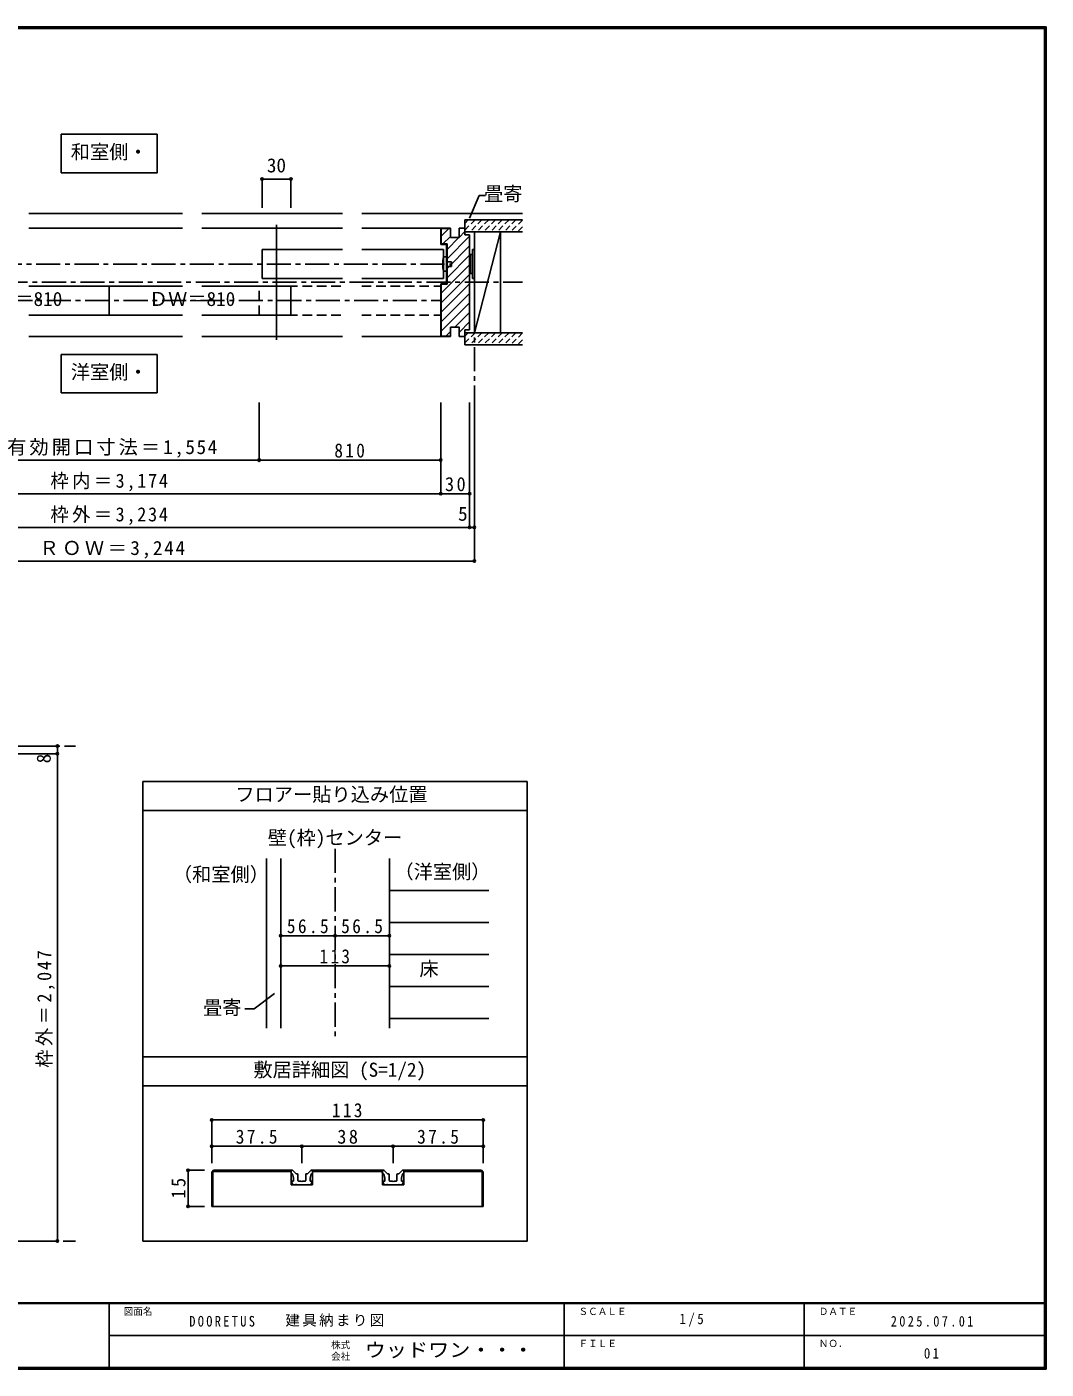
# Model space of a CAD drawing. Units: millimetres at full size, sheet at 1:5, with parts at other scales. Extents: x -973 to 977, y -701 to 696.
# Drawn here: x -84 to 977, y -701 to 696 of the extents above; entities that cross this region are included whole.
import ezdxf
from ezdxf.enums import TextEntityAlignment as Align

# ---------------------------------------------------------------- set-up
doc = ezdxf.new("R2010")
doc.units = ezdxf.units.MM
doc.header["$LTSCALE"] = 5
doc.header["$PDMODE"] = 32
doc.header["$PDSIZE"] = 2.5
for name, pattern in [('CHAIN1', [8, 5, -1, 1, -1]), ('DASHED1', [1.8, 1.2, -0.6]), ('DASHED2', [3, 2, -1])]:
    doc.linetypes.add(name, pattern=pattern)
for name, color, linetype in [('0-0_補助線', 4, 'CHAIN1'), ('0-1_通り芯', 4, 'CHAIN1'), ('0-2_柱', 7, 'Continuous'), ('0-3_仕上', 2, 'Continuous'), ('0-4_枠', 3, 'Continuous'), ('0-6_扉', 6, 'Continuous'), ('0-7_金物', 7, 'Continuous'), ('0-A_文字', 7, 'Continuous'), ('0-B_寸法', 7, 'Continuous'), ('0-C_ﾊｯﾁ', 4, 'Continuous'), ('1-4_枠', 3, 'Continuous'), ('1-7_金物', 7, 'Continuous'), ('1-B_ﾊｯﾁ', 7, 'Continuous'), ('F-1_通り芯', 6, 'Continuous')]:
    doc.layers.add(name, color=color, linetype=linetype)
doc.styles.add('ＭＳ ゴシック', font='')
doc.styles.get('ＭＳ ゴシック').set_extended_font_data('MS Gothic')

msp = doc.modelspace()

# ---------------------------------------------------------------- linework, layer by layer
at = {"layer": '0-0_補助線'}
msp.add_line((381.653, 482.5), (381.653, 305), dxfattribs=at)
at = {"layer": '0-1_通り芯'}
for p, q in [((-354.347, 449), (357.667, 449)), ((-428.347, 430), (431.622, 430)), ((-343.347, 411), (346.667, 411)), ((-564.847, -52.5), (-33.347, -52.5)), ((236.653, -159.5), (236.653, -356.007)), ((-566.166, -567.5), (-33.347, -567.5))]:
    msp.add_line(p, q, dxfattribs=at)
at = {"layer": '0-2_柱'}
for p, q in [((381.653, 377.5), (408.653, 482.5)), ((381.653, 482.5), (381.653, 377.5))]:
    msp.add_line(p, q, dxfattribs=at)
msp.add_lwpolyline([(381.653, 377.5), (408.653, 377.5), (408.653, 482.5), (381.653, 482.5)], dxfattribs=at)
at = {"layer": '0-3_仕上'}
for p, q in [((-82.097, 501.5), (77.901, 501.5)), ((97.901, 501.5), (244.385, 501.5)), ((264.385, 501.5), (431.653, 501.5)), ((371.653, 495), (371.653, 482.5)), ((431.653, 495), (371.653, 495)), ((431.653, 482.5), (371.653, 482.5)), ((371.653, 377.5), (371.653, 365)), ((431.653, 377.5), (371.653, 377.5)), ((431.653, 365), (371.653, 365)), ((165.153, -169.5), (165.153, -346.007))]:
    msp.add_line(p, q, dxfattribs=at)
at = {"layer": '0-3_仕上', "color": 4}
for p, q in [((293.153, -202.801), (396.653, -202.801)), ((293.153, -236.103), (396.653, -236.103)), ((293.153, -269.404), (396.653, -269.404)), ((293.153, -302.706), (396.653, -302.706)), ((293.153, -336.007), (396.653, -336.007))]:
    msp.add_line(p, q, dxfattribs=at)
at = {"layer": '0-4_枠', "color": 4}
for p, q in [((-82.097, 486.5), (77.901, 486.5)), ((97.901, 486.5), (244.385, 486.5)), ((264.385, 486.5), (352.667, 486.5)), ((-82.097, 373.5), (77.901, 373.5)), ((97.901, 373.5), (244.385, 373.5)), ((264.385, 373.5), (346.667, 373.5))]:
    msp.add_line(p, q, dxfattribs=at)
at = {"layer": '0-4_枠'}
for p, q in [((346.667, 486.5), (346.667, 469.5)), ((356.667, 486.5), (346.667, 486.5)), ((347.167, 486), (347.167, 470)), ((356.667, 486), (347.167, 486)), ((356.667, 476.5), (356.667, 486.5)), ((365.667, 486.5), (371.667, 486.5)), ((371.667, 479.5), (371.667, 486.5)), ((371.667, 479.5), (376.667, 479.5)), ((376.667, 479.5), (376.667, 380.5)), ((352.667, 469.5), (346.667, 469.5)), ((353.167, 470), (347.167, 470)), ((352.667, 469.5), (352.667, 428.5)), ((353.167, 470), (353.167, 428)), ((352.667, 428.5), (346.667, 428.5)), ((346.667, 373.5), (346.667, 428.5)), ((353.167, 428), (347.167, 428)), ((347.167, 374), (347.167, 428)), ((356.667, 383.5), (356.667, 373.5)), ((371.667, 380.5), (371.667, 373.5)), ((371.667, 380.5), (376.667, 380.5)), ((356.667, 373.5), (346.667, 373.5)), ((356.667, 374), (347.167, 374)), ((365.667, 373.5), (371.667, 373.5)), ((180.153, -169.5), (180.153, -346.007)), ((293.153, -169.5), (293.153, -346.007))]:
    msp.add_line(p, q, dxfattribs=at)
for points in [[(356.667, 476.5), (365.667, 476.5), (365.667, 486.5)], [(356.667, 383.5), (365.667, 383.5), (365.667, 373.5)]]:
    msp.add_lwpolyline(points, dxfattribs=at)
at = {"layer": '0-6_扉', "color": 3}
msp.add_line((175.664, 490), (175.664, 370), dxfattribs=at)
at = {"layer": '0-6_扉'}
for p, q in [((160.664, 434), (160.664, 464)), ((160.664, 464), (244.385, 464)), ((264.385, 464), (349.667, 464)), ((349.667, 434), (349.667, 464)), ((160.664, 434), (244.385, 434)), ((264.385, 434), (349.667, 434)), ((-82.097, 426), (1.66, 426)), ((1.66, 426), (1.66, 396)), ((1.66, 426), (77.901, 426)), ((97.901, 426), (190.664, 426)), ((190.664, 426), (190.664, 396)), ((-82.097, 396), (1.66, 396)), ((1.66, 396), (77.901, 396)), ((97.901, 396), (190.664, 396))]:
    msp.add_line(p, q, dxfattribs=at)
at = {"layer": '0-6_扉', "color": 2, "linetype": 'DASHED2'}
for p, q in [((157.664, 396), (157.664, 426)), ((157.664, 426), (244.385, 426)), ((264.385, 426), (346.667, 426)), ((346.667, 396), (346.667, 426)), ((157.664, 396), (244.385, 396)), ((264.385, 396), (346.667, 396))]:
    msp.add_line(p, q, dxfattribs=at)
at = {"layer": '0-7_金物'}
for p, q in [((379.667, 434.068), (379.667, 464.068)), ((381.667, 464.068), (379.667, 464.068)), ((381.667, 434.068), (381.667, 464.068)), ((357.667, 451.5), (352.667, 451.5)), ((357.667, 446.5), (357.667, 451.5)), ((377.667, 458.068), (376.66, 458.068)), ((379.667, 459.068), (377.667, 459.068)), ((377.667, 439.068), (377.667, 459.068)), ((352.667, 441.5), (349.667, 441.5)), ((352.667, 446.5), (357.667, 446.5)), ((377.667, 440.068), (376.66, 440.068)), ((379.667, 439.068), (377.667, 439.068)), ((381.667, 434.068), (379.667, 434.068))]:
    msp.add_line(p, q, dxfattribs=at)
msp.add_lwpolyline([(349.667, 456.5), (352.667, 456.5), (352.667, 441.5)], dxfattribs=at)
msp.add_arc((377.292, 449), 28.625, 164.81071, 195.18929, dxfattribs=at)
at = {"layer": '0-A_文字'}
for p, q in [((-48.347, 584), (-48.347, 544)), ((51.653, 584), (-48.347, 584)), ((376.69, 496.76), (386.653, 520.482)), ((393.247, 520.482), (386.653, 520.482)), ((-48.347, 355), (-48.347, 315)), ((51.653, 355), (-48.347, 355)), ((51.653, 315), (51.653, 355)), ((-48.347, 315), (51.653, 315)), ((173.653, -310.015), (152.573, -325.825)), ((142.729, -325.825), (152.573, -325.825))]:
    msp.add_line(p, q, dxfattribs=at)
at = {"layer": '0-A_文字', "color": 3}
for p, q in [((36.653, -567.5), (36.653, -89.5)), ((436.653, -89.5), (36.653, -89.5)), ((436.653, -119.5), (36.653, -119.5)), ((436.653, -376.026), (36.653, -376.026)), ((36.653, -406.026), (436.653, -406.026))]:
    msp.add_line(p, q, dxfattribs=at)
at = {"layer": '0-A_文字'}
msp.add_lwpolyline([(-48.347, 544), (51.653, 544), (51.653, 584)], dxfattribs=at)
at = {"layer": '0-A_文字', "color": 3}
msp.add_lwpolyline([(436.653, -89.5), (436.653, -567.5), (36.653, -567.5)], dxfattribs=at)
at = {"layer": '0-B_寸法', "color": 4}
for p, q in [((160.663, 507.5), (160.663, 537.5)), ((160.663, 537.5), (190.664, 537.5)), ((190.664, 507.5), (190.664, 537.5)), ((157.664, 245), (157.664, 305)), ((346.667, 210), (346.667, 305)), ((376.667, 175), (376.667, 305)), ((381.653, 140), (381.653, 305)), ((-154.343, 245), (157.664, 245)), ((157.664, 245), (346.667, 245)), ((-343.347, 210), (346.667, 210)), ((346.667, 210), (376.667, 210)), ((376.667, 175), (-373.347, 175)), ((381.653, 175), (376.667, 175)), ((-378.347, 140), (381.653, 140)), ((-52.347, -52.5), (-192.347, -52.5)), ((-52.347, -52.5), (-52.347, -60.5)), ((-52.347, -60.5), (-192.347, -60.5)), ((-52.347, -60.5), (-52.347, -567.5)), ((180.153, -249.897), (236.653, -249.897)), ((236.653, -249.897), (293.153, -249.897)), ((180.153, -281.281), (293.153, -281.281)), ((-52.347, -567.5), (-192.347, -567.5))]:
    msp.add_line(p, q, dxfattribs=at)
at = {"layer": '0-B_寸法'}
for p in [(160.663, 537.5), (190.664, 537.5), (157.664, 245), (346.667, 245), (346.667, 210), (376.667, 210), (376.667, 175), (381.653, 175), (381.653, 140), (-52.347, -52.5), (-52.347, -60.5), (180.153, -249.897), (236.653, -249.897), (293.153, -249.897), (180.153, -281.281), (293.153, -281.281), (-52.347, -567.5)]:
    msp.add_point(p, dxfattribs=at)
at = {"layer": '0-C_ﾊｯﾁ', "linetype": 'DASHED1'}
for p, q in [((382.374, 495), (371.653, 484.279)), ((375.302, 495), (371.653, 491.351)), ((389.445, 495), (376.945, 482.5)), ((396.516, 495), (384.016, 482.5)), ((403.587, 495), (391.087, 482.5)), ((410.658, 495), (398.158, 482.5)), ((417.729, 495), (405.229, 482.5)), ((424.8, 495), (412.3, 482.5)), ((431.653, 494.782), (419.371, 482.5)), ((431.653, 487.711), (426.442, 482.5)), ((382.374, 377.5), (371.653, 366.779)), ((375.302, 377.5), (371.653, 373.851)), ((389.445, 377.5), (376.945, 365)), ((396.516, 377.5), (384.016, 365)), ((403.587, 377.5), (391.087, 365)), ((410.658, 377.5), (398.158, 365)), ((417.729, 377.5), (405.229, 365)), ((424.8, 377.5), (412.3, 365)), ((431.653, 377.282), (419.371, 365)), ((431.653, 370.211), (426.442, 365))]:
    msp.add_line(p, q, dxfattribs=at)
at = {"layer": '0-C_ﾊｯﾁ'}
for p, q in [((355.057, 486), (347.167, 478.109)), ((356.667, 477.71), (348.957, 470)), ((376.667, 477.911), (353.167, 454.411)), ((365.356, 476.5), (353.167, 464.31)), ((371.667, 482.81), (365.667, 476.81)), ((376.667, 468.011), (353.167, 444.511)), ((376.667, 448.212), (347.167, 418.712)), ((376.667, 458.112), (353.167, 434.612)), ((376.667, 438.313), (347.167, 408.813)), ((376.667, 428.413), (347.167, 398.913)), ((376.667, 418.514), (347.167, 389.014)), ((376.667, 408.614), (347.167, 379.114)), ((376.667, 398.715), (361.452, 383.5)), ((356.667, 378.715), (351.952, 374)), ((376.667, 388.816), (365.667, 377.816)), ((371.667, 373.916), (371.251, 373.5))]:
    msp.add_line(p, q, dxfattribs=at)
at = {"layer": '1-4_枠'}
for p, q in [((108.331, -495.721), (110.099, -493.953)), ((108.331, -495.721), (108.331, -531.453)), ((109.581, -495.203), (191.081, -495.203)), ((109.581, -531.454), (109.581, -495.203)), ((110.099, -493.953), (191.081, -493.953)), ((191.081, -493.953), (191.081, -508.953)), ((213.081, -493.953), (286.081, -493.953)), ((213.081, -493.953), (213.081, -508.953)), ((213.081, -495.203), (286.081, -495.203)), ((286.081, -493.953), (286.081, -508.953)), ((308.081, -493.953), (308.081, -508.953)), ((389.064, -493.953), (308.081, -493.953)), ((389.581, -495.203), (308.081, -495.203)), ((389.064, -493.953), (390.831, -495.721)), ((389.581, -531.454), (389.581, -495.203)), ((390.831, -495.721), (390.831, -531.453)), ((213.081, -508.953), (191.081, -508.953)), ((308.081, -508.953), (286.081, -508.953)), ((108.331, -531.453), (390.831, -531.453))]:
    msp.add_line(p, q, dxfattribs=at)
at = {"layer": '1-7_金物'}
for p, q in [((196.237, -497.484), (193.073, -494.32)), ((193.331, -505.203), (193.331, -502.044)), ((196.767, -497.704), (197.581, -497.704)), ((198.081, -504.453), (198.081, -498.204)), ((206.081, -504.453), (206.081, -498.204)), ((207.396, -497.704), (206.581, -497.704)), ((207.926, -497.484), (211.09, -494.32)), ((210.831, -505.203), (210.831, -502.044)), ((213.331, -493.954), (211.974, -493.954)), ((213.331, -496.454), (213.331, -493.954)), ((291.237, -497.484), (288.073, -494.32)), ((288.331, -505.203), (288.331, -502.044)), ((291.767, -497.704), (292.581, -497.704)), ((293.081, -504.453), (293.081, -498.204)), ((301.081, -504.453), (301.081, -498.204)), ((302.396, -497.704), (301.581, -497.704)), ((302.926, -497.484), (306.09, -494.32)), ((305.831, -505.203), (305.831, -502.044)), ((308.331, -493.954), (306.974, -493.954)), ((308.331, -496.454), (308.331, -493.954)), ((193.331, -505.203), (191.831, -505.203)), ((207.831, -508.953), (196.331, -508.953)), ((198.831, -505.203), (201.331, -505.203)), ((201.331, -505.203), (202.081, -505.953)), ((202.081, -505.953), (202.831, -505.203)), ((202.831, -505.203), (205.331, -505.203)), ((208.331, -508.453), (207.831, -508.953)), ((208.831, -508.953), (208.331, -508.453)), ((208.831, -508.953), (211.581, -508.953)), ((210.831, -505.203), (212.331, -505.203)), ((211.581, -508.953), (212.796, -505.888)), ((288.331, -505.203), (286.831, -505.203)), ((302.831, -508.953), (291.331, -508.953)), ((293.831, -505.203), (296.331, -505.203)), ((296.331, -505.203), (297.081, -505.953)), ((297.081, -505.953), (297.831, -505.203)), ((297.831, -505.203), (300.331, -505.203)), ((303.331, -508.453), (302.831, -508.953)), ((303.831, -508.953), (303.331, -508.453)), ((303.831, -508.953), (306.581, -508.953)), ((305.831, -505.203), (307.331, -505.203)), ((306.581, -508.953), (307.796, -505.888))]:
    msp.add_line(p, q, dxfattribs=at)
for points in [[(190.831, -496.454), (190.831, -493.954), (192.189, -493.954)], [(285.831, -496.454), (285.831, -493.954), (287.189, -493.954)], [(195.331, -508.953), (192.581, -508.953), (191.367, -505.888)], [(195.331, -508.953), (195.831, -508.453), (196.331, -508.953)], [(290.331, -508.953), (287.581, -508.953), (286.367, -505.888)], [(290.331, -508.953), (290.831, -508.453), (291.331, -508.953)]]:
    msp.add_lwpolyline(points, dxfattribs=at)
for centre, radius, start, end in [((185.831, -502.044), 7.5, 0, 48.19), ((192.189, -495.204), 1.25, 45, 90), ((196.767, -496.954), 0.75, 225, 270), ((197.581, -498.204), 0.5, 0, 90), ((206.581, -498.204), 0.5, 90, 180), ((207.396, -496.954), 0.75, 270, 315), ((218.331, -502.044), 7.5, 131.81, 180), ((211.974, -495.204), 1.25, 90, 135), ((280.831, -502.044), 7.5, 0, 48.19), ((287.189, -495.204), 1.25, 45, 90), ((291.767, -496.954), 0.75, 225, 270), ((292.581, -498.204), 0.5, 0, 90), ((301.581, -498.204), 0.5, 90, 180), ((302.396, -496.954), 0.75, 270, 315), ((313.331, -502.044), 7.5, 131.81, 180), ((306.974, -495.204), 1.25, 90, 135), ((191.831, -505.703), 0.5, 90, 201.616), ((198.831, -504.453), 0.75, 180, 270), ((205.331, -504.453), 0.75, 270, 0), ((212.331, -505.703), 0.5, 338.384, 90), ((286.831, -505.703), 0.5, 90, 201.616), ((293.831, -504.453), 0.75, 180, 270), ((300.331, -504.453), 0.75, 270, 0), ((307.331, -505.703), 0.5, 338.384, 90)]:
    msp.add_arc(centre, radius, start, end, dxfattribs=at)
at = {"layer": '1-B_ﾊｯﾁ', "color": 4}
for p, q in [((108.331, -441.453), (390.831, -441.453)), ((108.331, -441.453), (108.331, -486.453)), ((390.831, -441.453), (390.831, -486.453)), ((202.081, -468.953), (108.331, -468.953)), ((297.081, -468.953), (202.081, -468.953)), ((202.081, -468.953), (202.081, -486.453)), ((83.725, -531.453), (83.725, -493.953)), ((83.725, -493.953), (100.831, -493.953)), ((83.725, -531.453), (100.831, -531.453))]:
    msp.add_line(p, q, dxfattribs=at)
msp.add_lwpolyline([(390.831, -468.953), (297.081, -468.953), (297.081, -486.453)], dxfattribs=at)
at = {"layer": '1-B_ﾊｯﾁ'}
for p in [(108.331, -441.453), (390.831, -441.453), (108.331, -468.953), (202.081, -468.953), (297.081, -468.953), (390.831, -468.953), (83.725, -493.953), (83.725, -531.453)]:
    msp.add_point(p, dxfattribs=at)
at = {"layer": 'F-1_通り芯'}
for p, q in [((-973.347, 695.833), (976.653, 695.833)), ((-973.347, 695), (976.653, 695)), ((-973.347, 694.167), (976.653, 694.167)), ((974.986, 695.833), (974.986, -700.833)), ((975.82, 695.833), (975.82, -700.833)), ((976.653, 695.833), (976.653, -700.833)), ((976.653, -631.667), (-973.347, -631.667)), ((976.653, -632.5), (-973.347, -632.5)), ((1.653, -632.5), (1.653, -699.167)), ((474.986, -632.5), (474.986, -699.167)), ((724.986, -632.5), (724.986, -699.167)), ((1.653, -665.833), (974.986, -665.834)), ((976.653, -699.167), (-973.347, -699.167)), ((976.653, -700), (-973.347, -700)), ((976.653, -700.833), (-973.347, -700.833))]:
    msp.add_line(p, q, dxfattribs=at)

# ---------------------------------------------------------------- texts
at = {"layer": '0-A_文字', "style": 'ＭＳ ゴシック'}
for s, p in [('和室側・', (-38.347, 554)), ('畳寄', (391.653, 510.482)), ('洋室側・', (-38.347, 325)), ('フロアー貼り込み位置', (132.903, -114.5)), ('壁(枠)センター', (166.653, -159.5)), ('（和室側）', (67.913, -197.697)), ('（洋室側）', (298.408, -194.895)), ('床', (324.428, -296.055)), ('畳寄', (99.301, -336.266)), ('敷居詳細図 (S=1/2)', (151.653, -401.016))]:
    msp.add_text(s, height=14.66, dxfattribs=at).set_placement(p, align=Align.BOTTOM_LEFT)
at = {"layer": '0-B_寸法', "style": 'ＭＳ ゴシック'}
for s, p in [('30', (165.663, 540)), ('ＤＷ＝810', (-137.097, 401)), ('ＤＷ＝810', (42.901, 401)), ('5', (364.667, 177.5))]:
    msp.add_text(s, height=14.66, dxfattribs=at).set_placement(p, align=Align.BOTTOM_LEFT)
msp.add_text('8', height=14.66, rotation=90, dxfattribs=at).set_placement((-54.847, -70.5), align=Align.BOTTOM_LEFT)
at = {"layer": '0-B_寸法', "char_height": 14.66, "attachment_point": 7, "style": 'ＭＳ ゴシック'}
for s, insert in [('\\T1.16;有効開口寸法＝1,554', (-104.59, 247.5)), ('\\T1.27;\\W0.9;810', (235.915, 247.5)), ('\\T1.19;\\W0.95;枠内＝3,174', (-59.597, 212.5)), ('\\T1.27;\\W0.95;30', (351.042, 212.5)), ('\\T1.19;\\W0.95;枠外＝3,234', (-59.597, 177.5)), ('\\T1.18;ＲＯＷ＝3,244', (-70.847, 142.5)), ('\\T1.28;\\W0.9;56.5', (186.528, -247.397)), ('\\T1.28;\\W0.9;56.5', (243.028, -247.397)), ('\\T1.27;\\W0.9;113', (220.403, -278.781))]:
    msp.add_mtext(s, dxfattribs=dict(at, insert=insert))
at = {"layer": '0-B_寸法', "insert": (-54.847, -387.25), "char_height": 14.66, "attachment_point": 7, "rotation": 90, "style": 'ＭＳ ゴシック'}
msp.add_mtext('\\T1.19;\\W0.95;枠外＝2,047', dxfattribs=at)
at = {"layer": '1-B_ﾊｯﾁ', "char_height": 14.66, "attachment_point": 7, "style": 'ＭＳ ゴシック'}
for s, insert in [('\\T1.27;\\W0.9;113', (233.331, -438.953)), ('\\T1.28;\\W0.9;37.5', (133.331, -466.453)), ('\\T1.27;\\W0.95;38', (238.956, -466.453)), ('\\T1.28;\\W0.9;37.5', (322.081, -466.453))]:
    msp.add_mtext(s, dxfattribs=dict(at, insert=insert))
at = {"layer": '1-B_ﾊｯﾁ', "insert": (81.225, -523.328), "char_height": 14.66, "attachment_point": 7, "rotation": 90, "style": 'ＭＳ ゴシック'}
msp.add_mtext('\\T1.27;\\W0.95;15', dxfattribs=at)
at = {"layer": 'F-1_通り芯', "color": 7, "style": 'ＭＳ ゴシック'}
for s, p in [('図面名', (16.653, -646.667)), ('ＳＣＡＬＥ', (489.986, -646.667)), ('ＤＡＴＥ', (739.986, -646.667)), ('ＮＯ．', (739.986, -680.001)), ('株式', (232.486, -681.5)), ('会社', (232.486, -693.5)), ('ＦＩＬＥ', (489.986, -680))]:
    msp.add_text(s, height=7.331, dxfattribs=at).set_placement(p, align=Align.BOTTOM_LEFT)
at = {"layer": 'F-1_通り芯', "color": 7, "style": 'ＭＳ ゴシック', "width": 1.1}
msp.add_text('ウッドワン・・・', height=14.66, dxfattribs=at).set_placement((267.486, -692.5), align=Align.BOTTOM_LEFT)
at = {"layer": 'F-1_通り芯', "color": 7, "char_height": 11, "attachment_point": 7, "style": 'ＭＳ ゴシック'}
for s, insert in [('\\T1.38;\\W0.9;1/5', (594.986, -656.667)), ('\\T1.39;\\W0.85;DOORETUS', (84.986, -656.667)), ('\\T1.17;建具納まり図', (184.986, -656.667)), ('\\T1.39;\\W0.85;2025.07.01', (814.986, -656.667)), ('\\T1.36;\\W0.9;01', (849.361, -690.001))]:
    msp.add_mtext(s, dxfattribs=dict(at, insert=insert))

doc.saveas('drawing.dxf')
